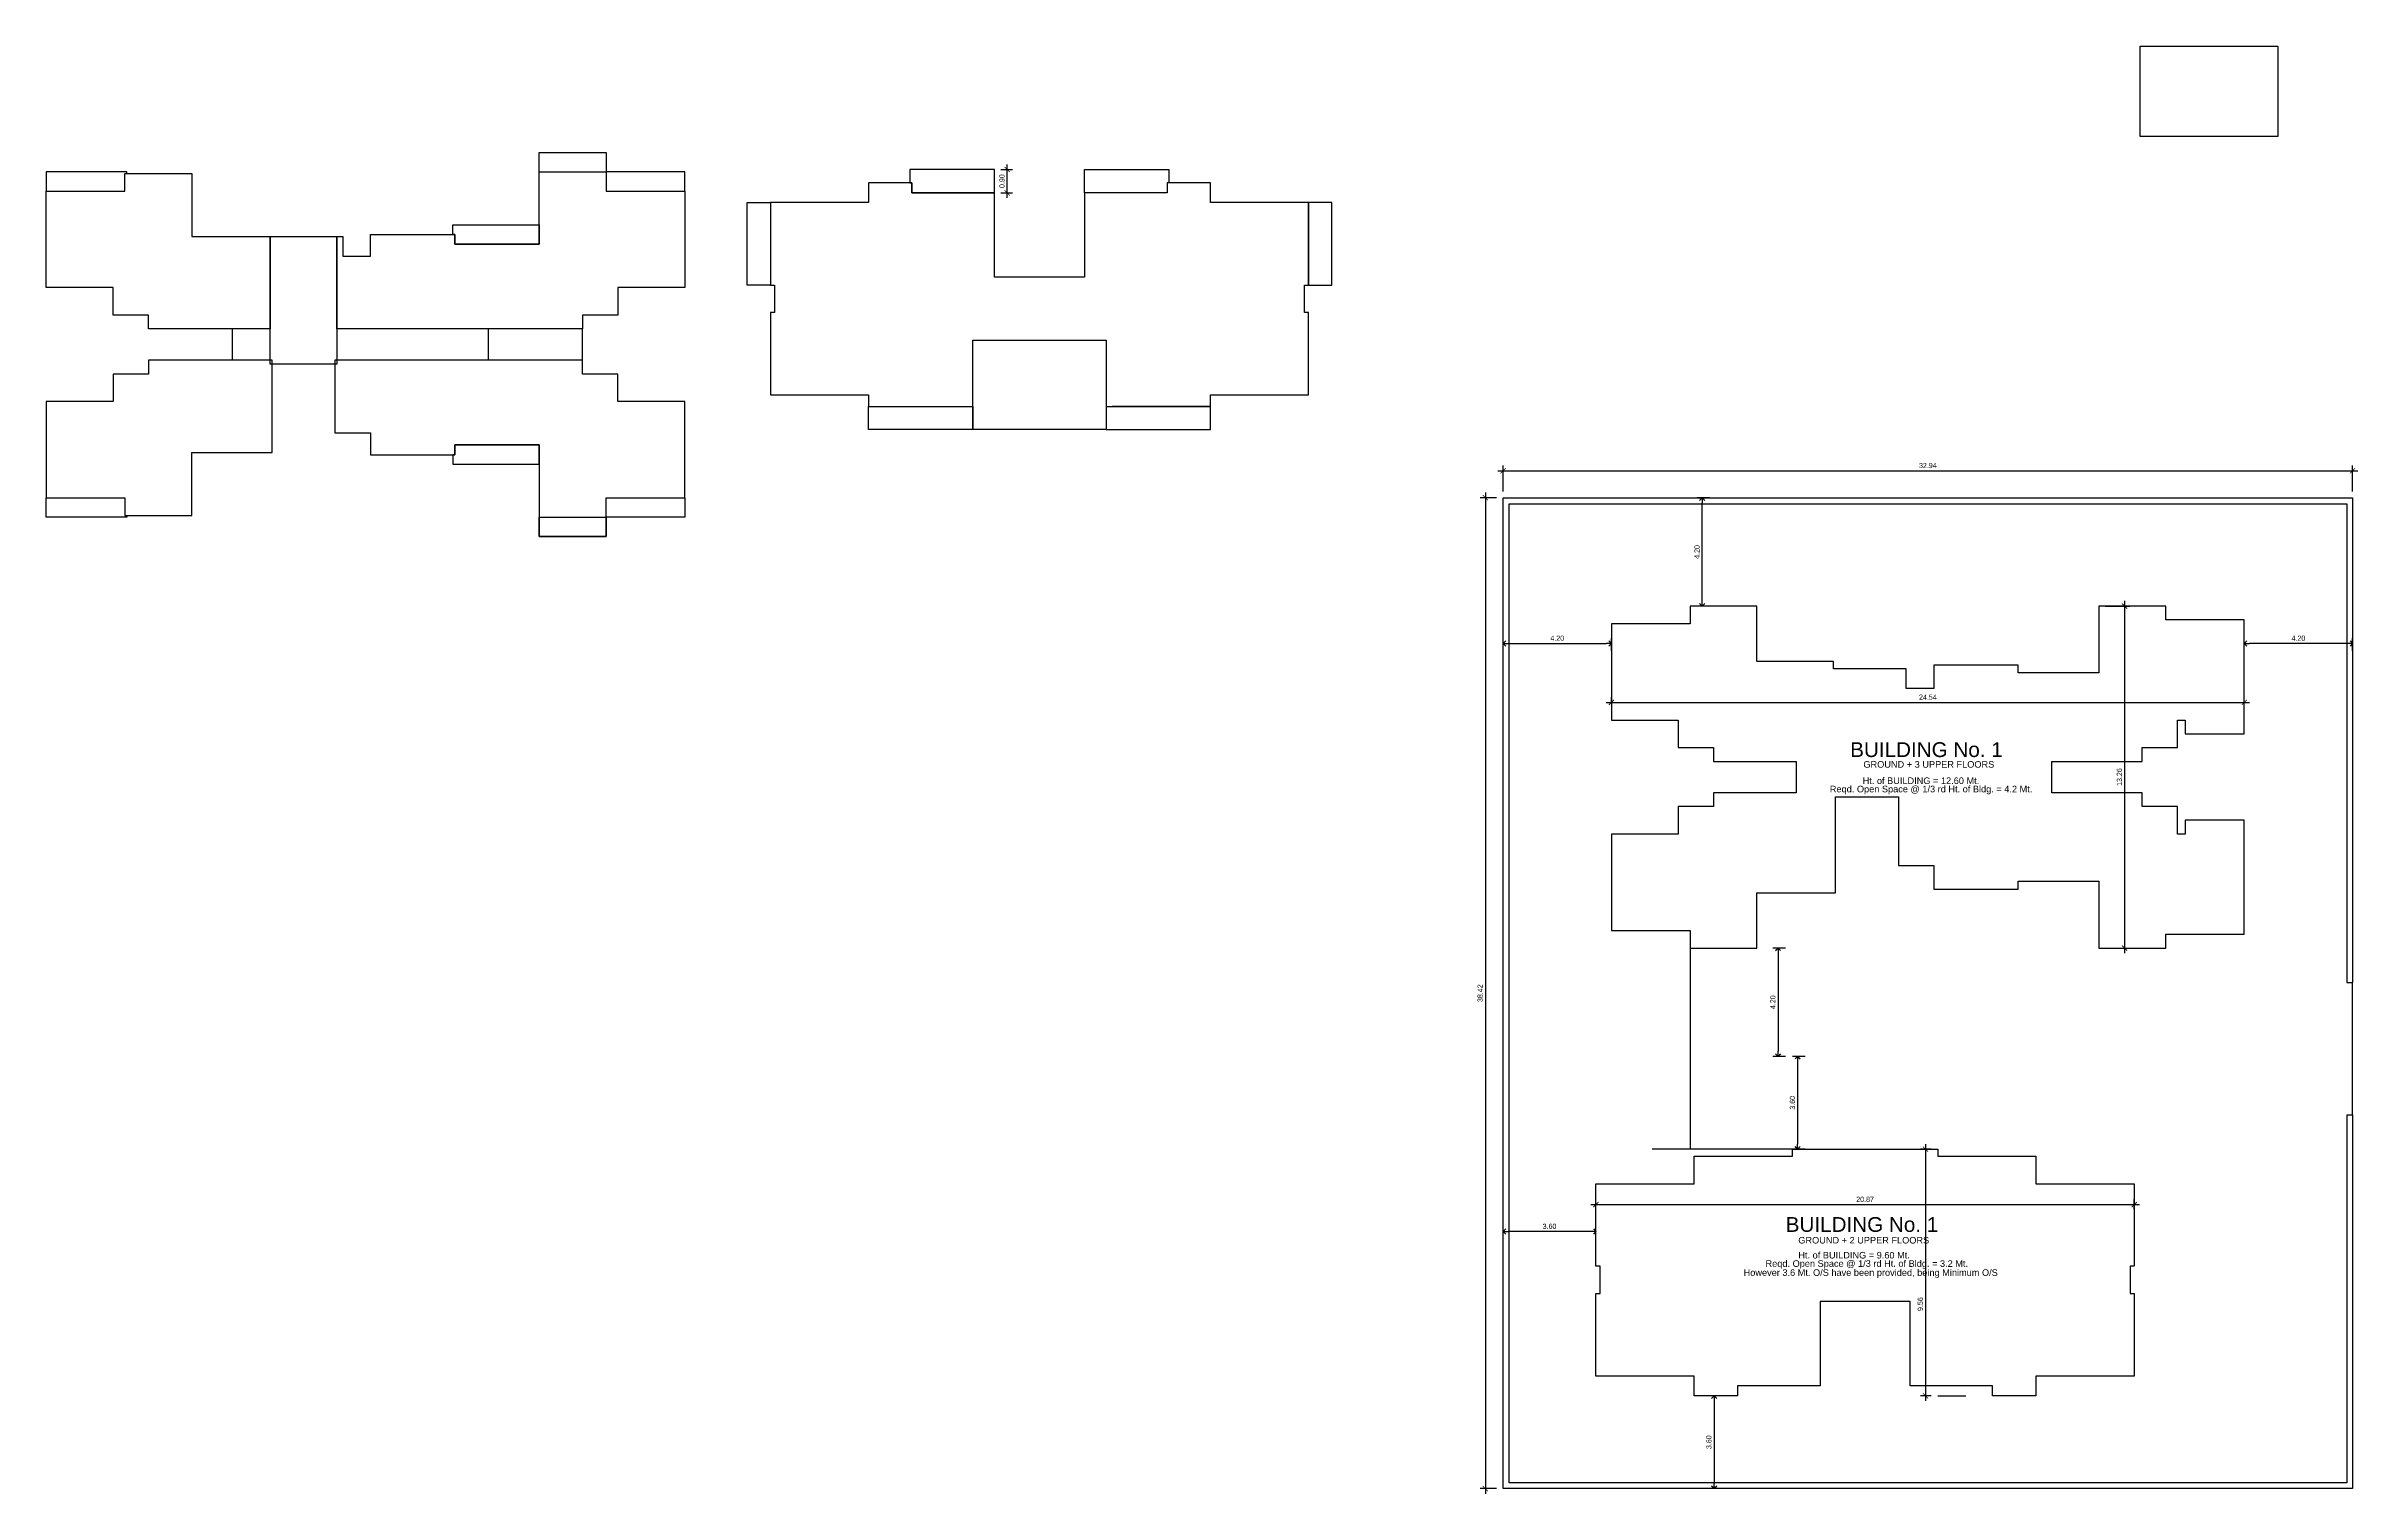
# Model space of a CAD drawing. Header units: metres. Extents: x -1441 to -394, y -133 to 518.
# Drawn here: x -1050.8 to -961.2, y -111.3 to -55.2 of the extents above; entities that cross this region are included whole.
import ezdxf

# ---------------------------------------------------------------- set-up
doc = ezdxf.new("R2010")
doc.units = ezdxf.units.M
doc.header["$LTSCALE"] = 25.4
doc.header["$PDMODE"] = 3
doc.layers.get('0').update_dxf_attribs({"linetype": 'CONTINUOUS'})
doc.layers.get('DEFPOINTS').update_dxf_attribs({"linetype": 'CONTINUOUS'})
doc.layers.add('FUR', color=1, linetype='CONTINUOUS')
doc.styles.get("Standard").update_dxf_attribs({"font": 'ARIALN.TTF'})
doc.styles.add('STYLE3', font='arial.ttf')
doc.dimstyles.get("Standard").update_dxf_attribs({"dimscale": 0, "dimtxt": 0.2, "dimasz": 0.2, "dimexe": 0.2, "dimexo": 0.25, "dimgap": 0.1, "dimtad": 1, "dimtoh": 1, "dimzin": 0, "dimdsep": 46, "dimtxsty": 'Standard', "dimblk1": 'ARCHTICK', "dimblk2": 'ARCHTICK', "dimsah": 1, "dimcen": 0, "dimdle": 0.2, "dimclrd": 8, "dimclre": 8, "dimclrt": 3, "dimadec": 0, "dimazin": 0, "dimtfac": 1, "dimtmove": 0, "dimatfit": 3, "dimldrblk": 'ARCHTICK', "dimfxl": 25.4, "dimfrac": 1, "dimtolj": 1, "dimtzin": 0, "dimarcsym": 0})

# ---------------------------------------------------------------- blocks, each defined once
blk = doc.blocks.new('_ARCHTICK')
at = {"color": 0, "linetype": 'ByBlock', "const_width": 0.15}
blk.add_lwpolyline([(-0.5, -0.5), (0.5, 0.5)], dxfattribs=at)
blk = doc.blocks.new('*D121')
at = {"color": 8, "lineweight": -2, "transparency": 16777216}
for p, q in [((-990.891, -100.129), (-969.621, -100.129)), ((-990.691, -100.303), (-990.691, -99.929)), ((-969.821, -100.303), (-969.821, -99.929))]:
    blk.add_line(p, q, dxfattribs=at)
at = {"layer": 'DEFPOINTS', "color": 0, "transparency": 16777216}
for p in [(-969.821, -100.129), (-990.691, -100.553), (-969.821, -100.553)]:
    blk.add_point(p, dxfattribs=at)
at = {"color": 8, "lineweight": -2, "transparency": 16777216, "xscale": 0.2, "yscale": 0.2, "zscale": 0.2, "rotation": 180}
blk.add_blockref('_ARCHTICK', (-990.691, -100.129), dxfattribs=at)
at = {"color": 8, "lineweight": -2, "transparency": 16777216, "xscale": 0.2, "yscale": 0.2, "zscale": 0.2}
blk.add_blockref('_ARCHTICK', (-969.821, -100.129), dxfattribs=at)
at = {"color": 5, "transparency": 16777216, "insert": (-980.256, -99.927), "char_height": 0.2, "attachment_point": 5}
blk.add_mtext('\\A1;20.87', dxfattribs=at)
blk = doc.blocks.new('*D122')
at = {"color": 8, "lineweight": -2, "transparency": 16777216}
for p, q in [((-994.491, -71.677), (-961.154, -71.677)), ((-994.291, -72.474), (-994.291, -71.477)), ((-961.354, -72.474), (-961.354, -71.477))]:
    blk.add_line(p, q, dxfattribs=at)
at = {"layer": 'DEFPOINTS', "color": 0, "transparency": 16777216}
for p in [(-961.354, -71.677), (-994.291, -72.724), (-961.354, -72.724)]:
    blk.add_point(p, dxfattribs=at)
at = {"color": 8, "lineweight": -2, "transparency": 16777216, "xscale": 0.2, "yscale": 0.2, "zscale": 0.2, "rotation": 180}
blk.add_blockref('_ARCHTICK', (-994.291, -71.677), dxfattribs=at)
at = {"color": 8, "lineweight": -2, "transparency": 16777216, "xscale": 0.2, "yscale": 0.2, "zscale": 0.2}
blk.add_blockref('_ARCHTICK', (-961.354, -71.677), dxfattribs=at)
at = {"color": 3, "transparency": 16777216, "insert": (-977.822, -71.474), "char_height": 0.2, "attachment_point": 5}
blk.add_mtext('\\A1;32.94', dxfattribs=at)
blk = doc.blocks.new('_Open90')
at = {"color": 0, "linetype": 'ByBlock', "lineweight": -2}
for p, q in [((0, 0), (-1, 0)), ((-0.5, 0.5), (0, 0)), ((0, 0), (-0.5, -0.5))]:
    blk.add_line(p, q, dxfattribs=at)
blk = doc.blocks.new('*D123')
at = {"color": 8, "lineweight": -2, "transparency": 16777216}
for p, q in [((-986.285, -72.724), (-986.771, -72.724)), ((-986.571, -76.724), (-986.571, -72.924)), ((-986.285, -76.924), (-986.771, -76.924))]:
    blk.add_line(p, q, dxfattribs=at)
at = {"layer": 'DEFPOINTS', "color": 0, "transparency": 16777216}
for p in [(-986.571, -72.724), (-986.035, -72.724), (-986.035, -76.924)]:
    blk.add_point(p, dxfattribs=at)
at = {"color": 8, "lineweight": -2, "transparency": 16777216, "xscale": 0.2, "yscale": 0.2, "zscale": 0.2}
for p, rotation in [((-986.571, -72.724), 90), ((-986.571, -76.924), 270)]:
    blk.add_blockref('_Open90', p, dxfattribs=dict(at, rotation=rotation))
at = {"color": 3, "transparency": 16777216, "insert": (-986.773, -74.824), "char_height": 0.2, "attachment_point": 5, "rotation": 90}
blk.add_mtext('\\A1;4.20', dxfattribs=at)
blk = doc.blocks.new('*D124')
at = {"color": 8, "lineweight": -2, "transparency": 16777216}
for p, q in [((-994.291, -78.658), (-994.291, -78.172)), ((-994.091, -78.372), (-990.291, -78.372)), ((-990.091, -78.658), (-990.091, -78.172))]:
    blk.add_line(p, q, dxfattribs=at)
at = {"layer": 'DEFPOINTS', "color": 0, "transparency": 16777216}
for p in [(-990.091, -78.372), (-994.291, -78.908), (-990.091, -78.908)]:
    blk.add_point(p, dxfattribs=at)
at = {"color": 8, "lineweight": -2, "transparency": 16777216, "xscale": 0.2, "yscale": 0.2, "zscale": 0.2, "rotation": 180}
blk.add_blockref('_Open90', (-994.291, -78.372), dxfattribs=at)
at = {"color": 8, "lineweight": -2, "transparency": 16777216, "xscale": 0.2, "yscale": 0.2, "zscale": 0.2}
blk.add_blockref('_Open90', (-990.091, -78.372), dxfattribs=at)
at = {"color": 3, "transparency": 16777216, "insert": (-992.191, -78.17), "char_height": 0.2, "attachment_point": 5}
blk.add_mtext('\\A1;4.20', dxfattribs=at)
blk = doc.blocks.new('*D125')
at = {"color": 8, "lineweight": -2, "transparency": 16777216}
for p, q in [((-965.554, -78.658), (-965.554, -78.172)), ((-961.554, -78.372), (-965.354, -78.372)), ((-961.354, -78.658), (-961.354, -78.172))]:
    blk.add_line(p, q, dxfattribs=at)
at = {"layer": 'DEFPOINTS', "color": 0, "transparency": 16777216}
for p in [(-965.554, -78.372), (-965.554, -78.908), (-961.354, -78.908)]:
    blk.add_point(p, dxfattribs=at)
at = {"color": 8, "lineweight": -2, "transparency": 16777216, "xscale": 0.2, "yscale": 0.2, "zscale": 0.2, "rotation": 180}
blk.add_blockref('_Open90', (-965.554, -78.372), dxfattribs=at)
at = {"color": 8, "lineweight": -2, "transparency": 16777216, "xscale": 0.2, "yscale": 0.2, "zscale": 0.2}
blk.add_blockref('_Open90', (-961.354, -78.372), dxfattribs=at)
at = {"color": 3, "transparency": 16777216, "insert": (-963.454, -78.17), "char_height": 0.2, "attachment_point": 5}
blk.add_mtext('\\A1;4.20', dxfattribs=at)
blk = doc.blocks.new('*D126')
at = {"color": 8, "lineweight": -2, "transparency": 16777216}
for p, q in [((-983.346, -90.183), (-983.832, -90.183)), ((-983.632, -90.383), (-983.632, -94.183)), ((-983.346, -94.383), (-983.832, -94.383))]:
    blk.add_line(p, q, dxfattribs=at)
at = {"layer": 'DEFPOINTS', "color": 0, "transparency": 16777216}
for p in [(-983.096, -90.183), (-983.632, -94.383), (-983.096, -94.383)]:
    blk.add_point(p, dxfattribs=at)
at = {"color": 8, "lineweight": -2, "transparency": 16777216, "xscale": 0.2, "yscale": 0.2, "zscale": 0.2}
for p, rotation in [((-983.632, -90.183), 90), ((-983.632, -94.383), 270)]:
    blk.add_blockref('_Open90', p, dxfattribs=dict(at, rotation=rotation))
at = {"color": 3, "transparency": 16777216, "insert": (-983.834, -92.283), "char_height": 0.2, "attachment_point": 5, "rotation": 90}
blk.add_mtext('\\A1;4.20', dxfattribs=at)
blk = doc.blocks.new('*D127')
at = {"color": 8, "lineweight": -2, "transparency": 16777216}
for p, q in [((-990.291, -80.657), (-965.354, -80.657)), ((-990.091, -80.677), (-990.091, -80.457)), ((-965.554, -81.21), (-965.554, -80.457))]:
    blk.add_line(p, q, dxfattribs=at)
at = {"layer": 'DEFPOINTS', "color": 0, "transparency": 16777216}
for p in [(-965.554, -80.657), (-990.091, -80.927), (-965.554, -81.46)]:
    blk.add_point(p, dxfattribs=at)
at = {"color": 8, "lineweight": -2, "transparency": 16777216, "xscale": 0.2, "yscale": 0.2, "zscale": 0.2, "rotation": 180}
blk.add_blockref('_ARCHTICK', (-990.091, -80.657), dxfattribs=at)
at = {"color": 8, "lineweight": -2, "transparency": 16777216, "xscale": 0.2, "yscale": 0.2, "zscale": 0.2}
blk.add_blockref('_ARCHTICK', (-965.554, -80.657), dxfattribs=at)
at = {"color": 3, "transparency": 16777216, "insert": (-977.822, -80.455), "char_height": 0.2, "attachment_point": 5}
blk.add_mtext('\\A1;24.54', dxfattribs=at)
blk = doc.blocks.new('*D128')
at = {"color": 8, "lineweight": -2, "transparency": 16777216}
for p, q in [((-982.585, -94.383), (-983.071, -94.383)), ((-982.871, -94.583), (-982.871, -97.783)), ((-982.585, -97.983), (-983.071, -97.983))]:
    blk.add_line(p, q, dxfattribs=at)
at = {"layer": 'DEFPOINTS', "color": 0, "transparency": 16777216}
for p in [(-982.335, -94.383), (-982.871, -97.983), (-982.335, -97.983)]:
    blk.add_point(p, dxfattribs=at)
at = {"color": 8, "lineweight": -2, "transparency": 16777216, "xscale": 0.2, "yscale": 0.2, "zscale": 0.2}
for p, rotation in [((-982.871, -94.383), 90), ((-982.871, -97.983), 270)]:
    blk.add_blockref('_Open90', p, dxfattribs=dict(at, rotation=rotation))
at = {"color": 3, "transparency": 16777216, "insert": (-983.073, -96.183), "char_height": 0.2, "attachment_point": 5, "rotation": 90}
blk.add_mtext('\\A1;3.60', dxfattribs=at)
blk = doc.blocks.new('*D129')
at = {"color": 8, "lineweight": -2, "transparency": 16777216}
for p, q in [((-994.291, -101.461), (-994.291, -100.975)), ((-990.891, -101.175), (-994.091, -101.175)), ((-990.691, -101.461), (-990.691, -100.975))]:
    blk.add_line(p, q, dxfattribs=at)
at = {"layer": 'DEFPOINTS', "color": 0, "transparency": 16777216}
for p in [(-994.291, -101.175), (-994.291, -101.711), (-990.691, -101.711)]:
    blk.add_point(p, dxfattribs=at)
at = {"color": 8, "lineweight": -2, "transparency": 16777216, "xscale": 0.2, "yscale": 0.2, "zscale": 0.2, "rotation": 180}
blk.add_blockref('_Open90', (-994.291, -101.175), dxfattribs=at)
at = {"color": 8, "lineweight": -2, "transparency": 16777216, "xscale": 0.2, "yscale": 0.2, "zscale": 0.2}
blk.add_blockref('_Open90', (-990.691, -101.175), dxfattribs=at)
at = {"color": 3, "transparency": 16777216, "insert": (-992.491, -100.973), "char_height": 0.2, "attachment_point": 5}
blk.add_mtext('\\A1;3.60', dxfattribs=at)
blk = doc.blocks.new('*D130')
at = {"color": 8, "lineweight": -2, "transparency": 16777216}
for p, q in [((-985.824, -107.544), (-986.31, -107.544)), ((-986.11, -107.744), (-986.11, -110.944)), ((-985.824, -111.144), (-986.31, -111.144))]:
    blk.add_line(p, q, dxfattribs=at)
at = {"layer": 'DEFPOINTS', "color": 0, "transparency": 16777216}
for p in [(-985.574, -107.544), (-986.11, -111.144), (-985.574, -111.144)]:
    blk.add_point(p, dxfattribs=at)
at = {"color": 8, "lineweight": -2, "transparency": 16777216, "xscale": 0.2, "yscale": 0.2, "zscale": 0.2}
for p, rotation in [((-986.11, -107.544), 90), ((-986.11, -111.144), 270)]:
    blk.add_blockref('_Open90', p, dxfattribs=dict(at, rotation=rotation))
at = {"color": 3, "transparency": 16777216, "insert": (-986.312, -109.344), "char_height": 0.2, "attachment_point": 5, "rotation": 90}
blk.add_mtext('\\A1;3.60', dxfattribs=at)
blk = doc.blocks.new('*D131')
at = {"color": 8, "lineweight": -2, "transparency": 16777216}
for p, q in [((-994.979, -72.524), (-994.979, -111.344)), ((-994.541, -72.724), (-995.179, -72.724)), ((-994.541, -111.144), (-995.179, -111.144))]:
    blk.add_line(p, q, dxfattribs=at)
at = {"layer": 'DEFPOINTS', "color": 0, "transparency": 16777216}
for p in [(-994.291, -72.724), (-994.979, -111.144), (-994.291, -111.144)]:
    blk.add_point(p, dxfattribs=at)
at = {"color": 8, "lineweight": -2, "transparency": 16777216, "xscale": 0.2, "yscale": 0.2, "zscale": 0.2}
for p, rotation in [((-994.979, -72.724), 90), ((-994.979, -111.144), 270)]:
    blk.add_blockref('_ARCHTICK', p, dxfattribs=dict(at, rotation=rotation))
at = {"color": 3, "transparency": 16777216, "insert": (-995.181, -91.934), "char_height": 0.2, "attachment_point": 5, "rotation": 90}
blk.add_mtext('\\A1;38.42', dxfattribs=at)
blk = doc.blocks.new('*D182')
at = {"color": 8, "lineweight": -2, "transparency": 16777216}
for p, q in [((-970.943, -76.924), (-969.995, -76.924)), ((-970.195, -76.724), (-970.195, -90.383)), ((-970.943, -90.183), (-969.995, -90.183))]:
    blk.add_line(p, q, dxfattribs=at)
at = {"layer": 'DEFPOINTS', "color": 0, "transparency": 16777216}
for p in [(-971.193, -76.924), (-971.193, -90.183), (-970.195, -90.183)]:
    blk.add_point(p, dxfattribs=at)
at = {"color": 8, "lineweight": -2, "transparency": 16777216, "xscale": 0.2, "yscale": 0.2, "zscale": 0.2}
for p, rotation in [((-970.195, -76.924), 90), ((-970.195, -90.183), 270)]:
    blk.add_blockref('_ARCHTICK', p, dxfattribs=dict(at, rotation=rotation))
at = {"color": 3, "transparency": 16777216, "insert": (-970.397, -83.553), "char_height": 0.2, "attachment_point": 5, "rotation": 90}
blk.add_mtext('\\A1;13.26', dxfattribs=at)
blk = doc.blocks.new('*D183')
at = {"color": 8, "lineweight": -2, "transparency": 16777216}
for p, q in [((-977.691, -97.983), (-978.113, -97.983)), ((-977.913, -97.783), (-977.913, -107.744)), ((-977.691, -107.544), (-978.113, -107.544))]:
    blk.add_line(p, q, dxfattribs=at)
at = {"layer": 'DEFPOINTS', "color": 0, "transparency": 16777216}
for p in [(-977.441, -97.983), (-977.913, -107.544), (-977.441, -107.544)]:
    blk.add_point(p, dxfattribs=at)
at = {"color": 8, "lineweight": -2, "transparency": 16777216, "xscale": 0.2, "yscale": 0.2, "zscale": 0.2}
for p, rotation in [((-977.913, -97.983), 90), ((-977.913, -107.544), 270)]:
    blk.add_blockref('_ARCHTICK', p, dxfattribs=dict(at, rotation=rotation))
at = {"color": 3, "transparency": 16777216, "insert": (-978.115, -103.99), "char_height": 0.2, "attachment_point": 5, "rotation": 90}
blk.add_mtext('\\A1;9.56', dxfattribs=at)
blk = doc.blocks.new('*D190')
at = {"color": 8, "lineweight": -2, "transparency": 16777216}
for p, q in [((-1013.762, -59.997), (-1013.319, -59.997)), ((-1013.519, -61.097), (-1013.519, -59.797)), ((-1013.762, -60.897), (-1013.319, -60.897))]:
    blk.add_line(p, q, dxfattribs=at)
at = {"layer": 'DEFPOINTS', "color": 0, "transparency": 16777216}
for p in [(-1014.012, -59.997), (-1013.519, -59.997), (-1014.012, -60.897)]:
    blk.add_point(p, dxfattribs=at)
at = {"color": 8, "lineweight": -2, "transparency": 16777216, "xscale": 0.2, "yscale": 0.2, "zscale": 0.2}
for p, rotation in [((-1013.519, -59.997), 90), ((-1013.519, -60.897), 270)]:
    blk.add_blockref('_ARCHTICK', p, dxfattribs=dict(at, rotation=rotation))
at = {"color": 3, "transparency": 16777216, "insert": (-1013.721, -60.447), "char_height": 0.2, "attachment_point": 5, "rotation": 90}
blk.add_mtext('\\A1;0.90', dxfattribs=at)

msp = doc.modelspace()

# ---------------------------------------------------------------- linework, layer by layer
at = {"color": 7}
for p, q in [((-1043.549, -67.392), (-1043.549, -66.172)), ((-1033.633, -67.392), (-1033.633, -66.172)), ((-961.584, -91.518), (-961.354, -91.518)), ((-961.584, -96.647), (-961.354, -96.647))]:
    msp.add_line(p, q, dxfattribs=at)
at = {"color": 8}
for p, q in [((-1029.983, -67.392), (-1029.983, -66.172)), ((-987.043, -90.183), (-987.043, -97.983)), ((-961.354, -96.647), (-961.354, -91.518)), ((-983.071, -97.983), (-988.514, -97.983)), ((-977.441, -107.544), (-976.356, -107.544))]:
    msp.add_line(p, q, dxfattribs=at)
for points in [[(-969.593, -55.214), (-964.256, -55.214), (-964.256, -58.716), (-969.593, -58.716)], [(-1017.287, -59.997), (-1017.287, -60.517), (-1017.212, -60.517), (-1017.212, -60.897), (-1014.012, -60.897), (-1014.012, -59.997)], [(-1007.247, -59.997), (-1007.247, -60.517), (-1007.322, -60.517), (-1007.322, -60.897), (-1010.522, -60.897), (-1010.522, -59.997)], [(-1029.068, -60.835), (-1026.02, -60.835), (-1026.02, -60.085), (-1029.068, -60.085)], [(-1023.602, -61.277), (-1022.702, -61.277), (-1022.702, -64.477), (-1023.602, -64.477)], [(-1000.932, -61.277), (-1001.832, -61.277), (-1001.832, -64.477), (-1000.932, -64.477)], [(-1042.096, -62.591), (-1039.505, -62.591), (-1039.505, -67.544), (-1042.096, -67.544)], [(-1034.933, -62.896), (-1034.933, -62.511), (-1035.01, -62.511), (-1035.01, -62.146), (-1031.659, -62.146), (-1031.659, -62.896)], [(-1014.852, -66.607), (-1009.682, -66.607), (-1009.682, -70.078), (-1014.852, -70.078)], [(-1034.933, -70.668), (-1034.933, -71.053), (-1035.01, -71.053), (-1035.01, -71.418), (-1031.659, -71.418), (-1031.659, -70.668)], [(-1029.068, -73.479), (-1029.068, -74.229), (-1031.659, -74.229), (-1031.659, -73.479), (-1030.327, -73.479)], [(-1029.068, -72.729), (-1026.02, -72.729), (-1026.02, -73.479), (-1029.068, -73.479)]]:
    msp.add_lwpolyline(points, close=True, dxfattribs=at)
for points in [[(-1031.659, -60.085), (-1031.659, -59.335), (-1029.068, -59.335), (-1029.068, -60.085)], [(-1047.653, -60.153), (-1047.653, -60.085), (-1050.777, -60.085), (-1050.777, -60.835)], [(-1014.852, -69.178), (-1014.852, -70.078), (-1018.892, -70.078), (-1018.892, -69.178), (-1015.082, -69.178)], [(-1009.682, -69.178), (-1009.682, -70.078), (-1005.642, -70.078), (-1005.642, -69.178), (-1009.452, -69.178)], [(-1047.653, -73.411), (-1047.653, -73.479), (-1050.777, -73.479), (-1050.777, -72.729)], [(-1031.659, -73.479), (-1031.659, -74.229), (-1029.068, -74.229), (-1029.068, -73.479)]]:
    msp.add_lwpolyline(points, dxfattribs=at)
at = {"color": 1}
for points in [[(-1050.777, -64.572), (-1050.777, -60.835), (-1047.729, -60.835), (-1047.729, -60.153), (-1045.138, -60.153), (-1045.138, -62.591), (-1042.096, -62.591), (-1042.096, -62.591), (-1042.096, -66.172), (-1046.814, -66.172), (-1046.814, -65.639), (-1048.186, -65.639), (-1048.186, -64.572), (-1048.491, -64.572), (-1048.491, -64.572)], [(-1050.777, -68.992), (-1050.777, -72.729), (-1047.729, -72.729), (-1047.729, -73.411), (-1045.138, -73.411), (-1045.138, -70.973), (-1042.096, -70.973), (-1042.02, -70.973), (-1042.02, -67.392), (-1046.814, -67.392), (-1046.814, -67.925), (-1048.186, -67.925), (-1048.186, -68.992), (-1048.491, -68.992), (-1048.491, -68.992)]]:
    msp.add_lwpolyline(points, close=True, dxfattribs=at)
at = {"color": 6}
for points in [[(-1039.505, -62.591), (-1039.277, -62.591), (-1039.277, -63.353), (-1038.21, -63.353), (-1038.21, -62.511), (-1034.933, -62.511), (-1034.933, -62.896), (-1031.659, -62.896), (-1031.659, -60.085), (-1029.068, -60.085), (-1029.068, -60.835), (-1026.02, -60.835), (-1026.02, -64.572), (-1028.306, -64.572), (-1028.306, -64.572), (-1028.611, -64.572), (-1028.611, -65.639), (-1029.983, -65.639), (-1029.983, -66.172), (-1039.505, -66.172), (-1039.505, -62.591)], [(-1038.21, -70.211), (-1038.21, -71.053), (-1034.933, -71.053), (-1034.933, -70.668), (-1031.659, -70.668), (-1031.659, -73.479), (-1029.068, -73.479), (-1029.068, -72.729), (-1026.02, -72.729), (-1026.02, -68.992), (-1028.306, -68.992), (-1028.306, -68.992), (-1028.611, -68.992), (-1028.611, -67.925), (-1029.983, -67.925), (-1029.983, -67.392), (-1039.582, -67.392), (-1039.582, -70.211)]]:
    msp.add_lwpolyline(points, close=True, dxfattribs=at)
at = {"color": 7}
for points in [[(-961.354, -96.647), (-961.354, -111.144), (-994.291, -111.144), (-994.291, -72.724), (-961.354, -72.724), (-961.354, -91.518)], [(-961.584, -96.647), (-961.584, -110.914), (-994.061, -110.914), (-994.061, -72.954), (-961.584, -72.954), (-961.584, -91.518)]]:
    msp.add_lwpolyline(points, dxfattribs=at)
at = {"color": 26}
for points in [[(-978.965, -86.982), (-977.594, -86.982), (-977.594, -87.897), (-974.317, -87.897), (-974.317, -87.594), (-971.193, -87.594), (-971.193, -90.183), (-968.602, -90.183), (-968.602, -89.649), (-965.554, -89.649), (-965.554, -85.23), (-967.84, -85.23), (-967.84, -85.763), (-968.145, -85.763), (-968.145, -84.696), (-969.517, -84.696), (-969.517, -84.163), (-973.017, -84.163), (-973.017, -82.944), (-969.517, -82.944), (-969.517, -82.41), (-968.145, -82.41), (-968.145, -81.343), (-967.84, -81.343), (-967.84, -81.877), (-965.554, -81.877), (-965.554, -77.457), (-968.602, -77.457), (-968.602, -76.924), (-971.193, -76.924), (-971.193, -79.513), (-974.317, -79.513), (-974.317, -79.21), (-977.594, -79.21), (-977.594, -80.124), (-978.661, -80.124), (-978.661, -79.362), (-981.48, -79.362), (-981.48, -79.066), (-984.452, -79.066), (-984.452, -76.924), (-987.043, -76.924), (-987.043, -77.606), (-990.091, -77.606), (-990.091, -81.343), (-987.805, -81.343), (-987.805, -81.343), (-987.5, -81.343), (-987.5, -82.41), (-986.128, -82.41), (-986.128, -82.944), (-982.933, -82.944), (-982.933, -84.163), (-986.128, -84.163), (-986.128, -84.696), (-987.5, -84.696), (-987.5, -85.763), (-987.805, -85.763), (-987.805, -85.763), (-990.091, -85.763), (-990.091, -89.501), (-987.043, -89.501), (-987.043, -90.183), (-984.452, -90.183), (-984.452, -88.041), (-981.404, -88.041), (-981.404, -87.516), (-981.404, -87.516), (-981.404, -84.315), (-978.965, -84.315)], [(-969.821, -99.324), (-969.821, -102.524), (-969.981, -102.524), (-969.981, -103.584), (-969.821, -103.584), (-969.821, -106.784), (-973.631, -106.784), (-973.631, -107.544), (-975.311, -107.544), (-975.311, -107.164), (-978.511, -107.164), (-978.511, -103.894), (-982.001, -103.894), (-982.001, -107.164), (-985.201, -107.164), (-985.201, -107.544), (-986.881, -107.544), (-986.881, -106.784), (-990.691, -106.784), (-990.691, -103.584), (-990.531, -103.584), (-990.531, -102.524), (-990.691, -102.524), (-990.691, -99.324), (-986.881, -99.324), (-986.881, -98.254), (-983.071, -98.254), (-983.071, -97.983), (-977.441, -97.983), (-977.441, -98.254), (-973.631, -98.254), (-973.631, -99.324)]]:
    msp.add_lwpolyline(points, close=True, dxfattribs=at)
at = {"layer": 'FUR', "color": 1}
msp.add_lwpolyline([(-1014.852, -69.178), (-1014.852, -66.607), (-1009.682, -66.607), (-1009.682, -69.178), (-1005.642, -69.178), (-1005.642, -68.737), (-1001.832, -68.737), (-1001.832, -65.537), (-1001.992, -65.537), (-1001.992, -64.477), (-1001.832, -64.477), (-1001.832, -61.277), (-1005.642, -61.277), (-1005.642, -60.517), (-1007.322, -60.517), (-1007.322, -60.897), (-1010.522, -60.897), (-1010.522, -64.167), (-1014.012, -64.167), (-1014.012, -60.897), (-1017.212, -60.897), (-1017.212, -60.517), (-1018.892, -60.517), (-1018.892, -61.277), (-1022.702, -61.277), (-1022.702, -64.477), (-1022.542, -64.477), (-1022.542, -65.537), (-1022.702, -65.537), (-1022.702, -68.737), (-1018.892, -68.737), (-1018.892, -69.178), (-1014.852, -69.178)], close=True, dxfattribs=at)

# ---------------------------------------------------------------- texts
at = {"color": 7, "style": 'STYLE3'}
for p in [(-980.834, -82.776), (-983.334, -101.188)]:
    msp.add_text('BUILDING No. 1', height=0.57292, dxfattribs=at).set_placement(p)
at = {"color": 146, "style": 'STYLE3'}
for s, p in [('GROUND + 3 UPPER FLOORS', (-980.322, -83.189)), ('Reqd. Open Space @ 1/3 rd Ht. of Bldg. = 4.2 Mt.', (-981.623, -84.145)), ('Ht. of BUILDING = 12.60 Mt.', (-980.352, -83.822)), ('GROUND + 2 UPPER FLOORS', (-982.846, -101.639)), ('Ht. of BUILDING = 9.60 Mt.', (-982.844, -102.22)), ('However 3.6 Mt. O/S have been provided, being Minimum O/S', (-984.966, -102.894)), ('Reqd. Open Space @ 1/3 rd Ht. of Bldg. = 3.2 Mt.', (-984.116, -102.544))]:
    msp.add_text(s, height=0.25489, dxfattribs=at).set_placement(p)

# ---------------------------------------------------------------- dimensions: what is measured, and where the dimension line sits
at = {"color": 8}
dim = msp.add_linear_dim(base=(-1013.519, -59.997), p1=(-1014.012, -60.897), p2=(-1014.012, -59.997), angle=90, dimstyle='Standard', override={"dimscale": 1}, dxfattribs=at)
dim.commit()
dim.dimension.update_dxf_attribs({"geometry": '*D190', "text_midpoint": (-1013.721, -60.447)})
for base, p1, p2, text, override, picture, middle in [((-961.354, -71.677), (-994.291, -72.724), (-961.354, -72.724), '32.94', {"dimscale": 1}, '*D122', (-977.822, -71.474)), ((-990.091, -78.372), (-994.291, -78.908), (-990.091, -78.908), '4.20', {"dimscale": 1, "dimblk1": 'Open90', "dimblk2": 'Open90'}, '*D124', (-992.191, -78.17)), ((-965.554, -80.657), (-990.091, -80.927), (-965.554, -81.46), '24.54', {"dimscale": 1}, '*D127', (-977.822, -80.455))]:
    dim = msp.add_linear_dim(base=base, p1=p1, p2=p2, text=text, dimstyle='Standard', override=override, dxfattribs=at)
    dim.commit()
    dim.dimension.update_dxf_attribs({"geometry": picture, "text_midpoint": middle})
for base, p1, p2, angle, text, override, picture, middle in [((-994.979, -111.144), (-994.291, -72.724), (-994.291, -111.144), 90, '38.42', {"dimscale": 1}, '*D131', (-995.181, -91.934)), ((-986.571, -72.724), (-986.035, -76.924), (-986.035, -72.724), 90, '4.20', {"dimscale": 1, "dimblk1": 'Open90', "dimblk2": 'Open90'}, '*D123', (-986.773, -74.824)), ((-970.195, -90.183), (-971.193, -76.924), (-971.193, -90.183), 90, '13.26', {"dimscale": 1}, '*D182', (-970.397, -83.553)), ((-965.554, -78.372), (-961.354, -78.908), (-965.554, -78.908), 180, '4.20', {"dimscale": 1, "dimblk1": 'Open90', "dimblk2": 'Open90'}, '*D125', (-963.454, -78.17)), ((-983.632, -94.383), (-983.096, -90.183), (-983.096, -94.383), 270, '4.20', {"dimscale": 1, "dimblk1": 'Open90', "dimblk2": 'Open90'}, '*D126', (-983.834, -92.283)), ((-982.871, -97.983), (-982.335, -94.383), (-982.335, -97.983), 270, '3.60', {"dimscale": 1, "dimblk1": 'Open90', "dimblk2": 'Open90'}, '*D128', (-983.073, -96.183)), ((-994.291, -101.175), (-990.691, -101.711), (-994.291, -101.711), 180, '3.60', {"dimscale": 1, "dimblk1": 'Open90', "dimblk2": 'Open90'}, '*D129', (-992.491, -100.973)), ((-986.11, -111.144), (-985.574, -107.544), (-985.574, -111.144), 270, '3.60', {"dimscale": 1, "dimblk1": 'Open90', "dimblk2": 'Open90'}, '*D130', (-986.312, -109.344))]:
    dim = msp.add_linear_dim(base=base, p1=p1, p2=p2, angle=angle, text=text, dimstyle='Standard', override=override, dxfattribs=at)
    dim.commit()
    dim.dimension.update_dxf_attribs({"geometry": picture, "text_midpoint": middle})
dim = msp.add_linear_dim(base=(-977.913, -107.544), p1=(-977.441, -97.983), p2=(-977.441, -107.544), angle=90, text='9.56', dimstyle='Standard', override={"dimscale": 1}, dxfattribs=at)
dim.commit()
dim.dimension.update_dxf_attribs({"geometry": '*D183', "text_midpoint": (-977.913, -103.99), "dimtype": 160})
at = {"color": 7}
dim = msp.add_linear_dim(base=(-969.821, -100.129), p1=(-990.691, -100.553), p2=(-969.821, -100.553), dimstyle='Standard', override={"dimscale": 1, "dimclrt": 5}, dxfattribs=at)
dim.commit()
dim.dimension.update_dxf_attribs({"geometry": '*D121', "text_midpoint": (-980.256, -99.927)})

doc.saveas('drawing.dxf')
